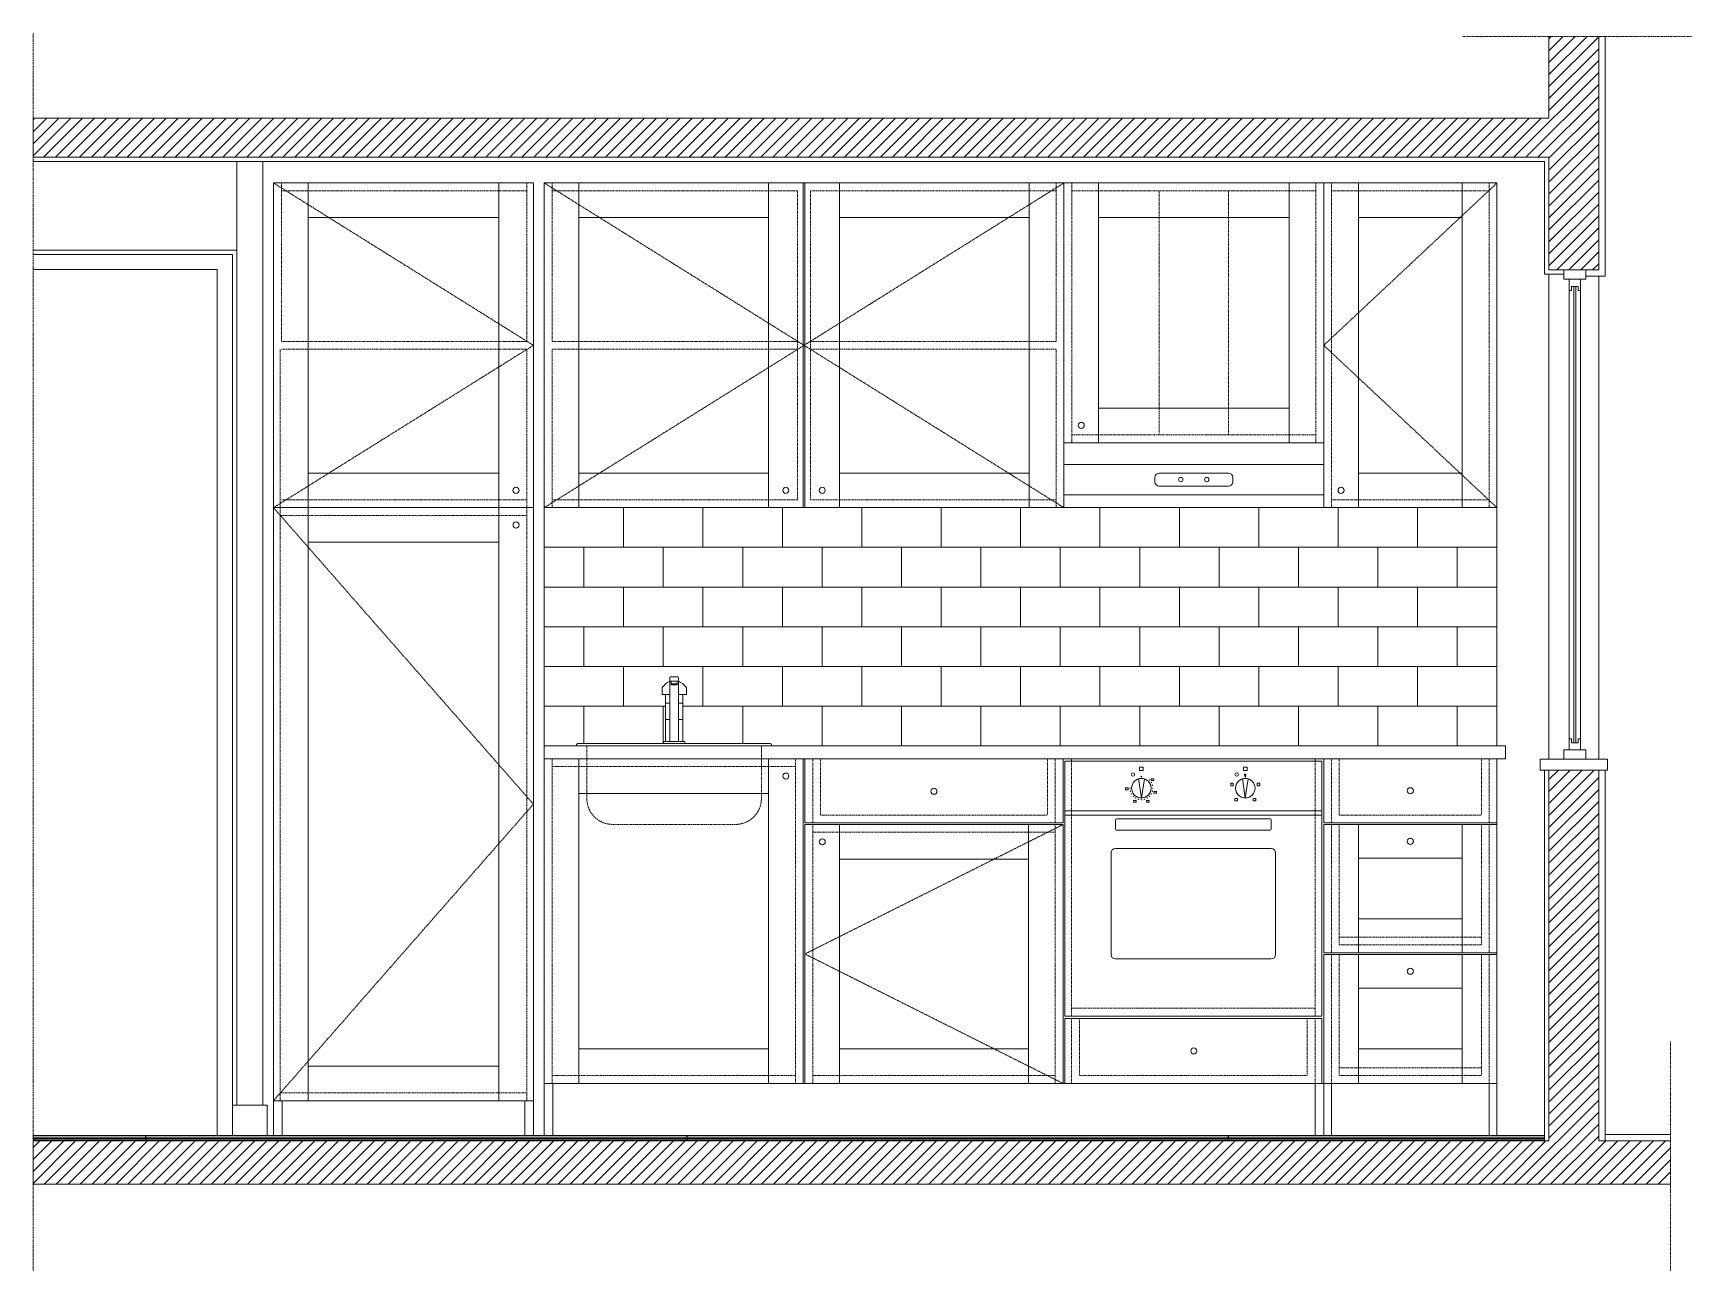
# Model space of a CAD drawing. Header units: centimetres. Extents: x -16179 to 12840, y -10704 to 3856.
# Drawn here: x -30 to 353, y -4556.5 to -4270.6 of the extents above; entities that cross this region are included whole.
import ezdxf

# ---------------------------------------------------------------- set-up
doc = ezdxf.new("R2010")
doc.units = ezdxf.units.CM
doc.header["$MEASUREMENT"] = 0
for name, pattern in [('Linee Nascoste', [0.0718, 0.05, -0.0218]), ('Punto e Tratto', [0.134056, 0.070556, -0.035278, 0, -0.028222]), ('Tratteggio', [0.032, 0.016, -0.016])]:
    doc.linetypes.add(name, pattern=pattern)
for name, color, linetype, lineweight in [('A-ELEV-MBE1_Num_Penna__14_Num_Penna__11_Num_Penna__9_Num_Penna__9_Num_Penna__9_Num_Penna__9_Num_Penna__9_Num_Penna__9_Num_Penna__10_Num_Penna__5', 5, 'Continuous', 18), ('A-ELEV-MBE1_Num_Penna__7_Num_Penna__7_Num_Penna__7_Num_Penna__7_Num_Penna__7_Num_Penna__7_Num_Penna__7_Num_Penna__7_Num_Penna__7_Num_Penna__2', 2, 'Continuous', 18), ('A-ELEV-MBE1_Num_Penna__7_Num_Penna__7_Num_Penna__7_Num_Penna__7_Num_Penna__7_Num_Penna__7_Num_Penna__7_Num_Penna__7_Num_Penna__7_Num_Penna__7_Num_Penna__255', 255, 'Continuous', 18), ('A-FURN_Num_Penna__8_Num_Penna__8_Num_Penna__8_Num_Penna__8_Num_Penna__8_Num_Penna__8_Num_Penna__8_Num_Penna__8_Num_Penna__8_Num_Penna__6', 6, 'Continuous', 18), ('A-FURN_Num_Penna__8_Num_Penna__8_Num_Penna__8_Num_Penna__8_Num_Penna__8_Num_Penna__8_Num_Penna__8_Num_Penna__8_Num_Penna__8_Num_Penna__8', 8, 'Continuous', 18), ('A-GLAZ-FULL_Num_Penna__4_Num_Penna__4_Num_Penna__4_Num_Penna__4_Num_Penna__4_Num_Penna__4_Num_Penna__4_Num_Penna__4_Num_Penna__4_Num_Penna__4', 4, 'Continuous', 18), ('A-SECT A-MCUT_Num_Penna__254', 254, 'Continuous', 18), ('A-SECT A-MCUT_Num_Penna__255', 255, 'Continuous', 18), ('A-SECT-PATT_Num_Penna__5_Num_Penna__5_Num_Penna__5', 5, 'Continuous', 18), ('A-SECT-PATT_Num_Penna__5_Num_Penna__5_Num_Penna__5_Num_Penna__5_Num_Penna__5_Num_Penna__5_Num_Penna__5_Num_Penna__5_Num_Penna__5_Num_Penna__5_Num_Penna__5_Num_Penna__5_Num_Penna__5_Num_Penna__5', 5, 'Continuous', 18), ('A-SECT-PATT_Num_Penna__6_Num_Penna__6_Num_Penna__254', 254, 'Continuous', 18), ('A-SECT-PATT_Num_Penna__6_Num_Penna__6_Num_Penna__5', 5, 'Continuous', 18), ('A-SECT-PATT_Num_Penna__6_Num_Penna__6_Num_Penna__6', 6, 'Continuous', 18), ('A-SECT-PATT_Num_Penna__6_Num_Penna__6_Num_Penna__6_Num_Penna__6_Num_Penna__6_Num_Penna__6_Num_Penna__3_Num_Penna__3_Num_Penna__3_Num_Penna__3_Num_Penna__3_Num_Penna__5', 5, 'Continuous', 18), ('A-SECT-PATT_Num_Penna__6_Num_Penna__6_Num_Penna__6_Num_Penna__6_Num_Penna__6_Num_Penna__6_Num_Penna__5_Num_Penna__5_Num_Penna__5_Num_Penna__5_Num_Penna__5_Num_Penna__5', 5, 'Continuous', 18), ('A-SECT-PATT_Num_Penna__6_Num_Penna__6_Num_Penna__6_Num_Penna__6_Num_Penna__6_Num_Penna__6_Num_Penna__6_Num_Penna__6_Num_Penna__5_Num_Penna__5_Num_Penna__5_Num_Penna__5_Num_Penna__5_Num_Penna__5', 5, 'Continuous', 18), ('A-SECT-PATT_Num_Penna__6_Num_Penna__6_Num_Penna__6_Num_Penna__6_Num_Penna__6_Num_Penna__6_Num_Penna__6_Num_Penna__6_Num_Penna__6_Num_Penna__5_Num_Penna__5_Num_Penna__5_Num_Penna__5_Num_Penna__5', 5, 'Continuous', 18), ('A-SECT-PATT_Num_Penna__6_Num_Penna__6_Num_Penna__6_Num_Penna__6_Num_Penna__6_Num_Penna__6_Num_Penna__6_Num_Penna__6_Num_Penna__6_Num_Penna__6_Num_Penna__6_Num_Penna__6', 6, 'Continuous', 18), ('A-SECT-PATT_Num_Penna__6_Num_Penna__6_Num_Penna__6_Num_Penna__6_Num_Penna__6_Num_Penna__6_Num_Penna__6_Num_Penna__6_Num_Penna__6_Num_Penna__6_Num_Penna__6_Num_Penna__6_Num_Penna__6_Num_Penna__254', 254, 'Continuous', 18), ('A-SECT-PATT_Num_Penna__6_Num_Penna__6_Num_Penna__6_Num_Penna__6_Num_Penna__6_Num_Penna__6_Num_Penna__6_Num_Penna__6_Num_Penna__6_Num_Penna__6_Num_Penna__6_Num_Penna__6_Num_Penna__6_Num_Penna__6', 6, 'Continuous', 18), ('AA - linee quote_Num_Penna__1_Num_Penna__255_Num_Penna__255_Num_Penna__255_Num_Penna__255_Num_Penna__255_Num_Penna__255_Num_Penna__255_Num_Penna__8_Num_Penna__8', 8, 'Continuous', 18), ('AA - montanti_Num_Penna__7_Num_Penna__7_Num_Penna__7_Num_Penna__7_Num_Penna__7_Num_Penna__7_Num_Penna__7_Num_Penna__7_Num_Penna__7_Num_Penna__7', 7, 'Continuous', 18), ('IKE120015-t1_Num_Penna__251_Num_Penna__251_Num_Penna__251_Num_Penna__251_Num_Penna__251_Num_Penna__251_Num_Penna__251_Num_Penna__251_Num_Penna__251_Num_Penna__251_Num_Penna__253', 253, 'Continuous', 18), ('IKE120015-t1_Num_Penna__251_Num_Penna__251_Num_Penna__251_Num_Penna__251_Num_Penna__251_Num_Penna__251_Num_Penna__251_Num_Penna__251_Num_Penna__251_Num_Penna__251_Num_Penna__254', 254, 'Continuous', 18), ('IKE120015-t1_Num_Penna__251_Num_Penna__251_Num_Penna__251_Num_Penna__251_Num_Penna__251_Num_Penna__251_Num_Penna__251_Num_Penna__251_Num_Penna__251_Num_Penna__251_Num_Penna__255', 255, 'Continuous', 18), ('IKE120015-t1_Num_Penna__251_Num_Penna__251_Num_Penna__251_Num_Penna__251_Num_Penna__251_Num_Penna__251_Num_Penna__251_Num_Penna__251_Num_Penna__251_Num_Penna__251_Num_Penna__3', 3, 'Continuous', 18), ('IKE120015-t1_Num_Penna__251_Num_Penna__251_Num_Penna__251_Num_Penna__251_Num_Penna__251_Num_Penna__251_Num_Penna__251_Num_Penna__251_Num_Penna__251_Num_Penna__251_Num_Penna__4', 4, 'Continuous', 18), ('IKE120015-t1_Num_Penna__251_Num_Penna__251_Num_Penna__251_Num_Penna__251_Num_Penna__251_Num_Penna__251_Num_Penna__251_Num_Penna__251_Num_Penna__251_Num_Penna__251_Num_Penna__5', 5, 'Continuous', 18), ('PDF _0_Num_Penna__5', 5, 'Continuous', 18), ('PDF _Geometria_Num_Penna__5', 5, 'Continuous', 18), ('PDF11_Text_Num_Penna__253', 253, 'Continuous', 18), ('PDF11_Text_Num_Penna__5', 5, 'Continuous', 18), ('PDF16_Geometry_Num_Penna__5_Num_Penna__5_Num_Penna__5_Num_Penna__5_Num_Penna__5_Num_Penna__5_Num_Penna__5_Num_Penna__3_Num_Penna__3_Num_Penna__3_Num_Penna__3_Num_Penna__3_Num_Penna__3_Num_Penna__5', 5, 'Continuous', 18), ('PDF16_Geometry_Num_Penna__6_Num_Penna__6_Num_Penna__6_Num_Penna__6_Num_Penna__6_Num_Penna__6_Num_Penna__6_Num_Penna__6_Num_Penna__6_Num_Penna__6_Num_Penna__6_Num_Penna__6_Num_Penna__6_Num_Penna__254', 254, 'Continuous', 18), ('PDF16_Geometry_Num_Penna__6_Num_Penna__6_Num_Penna__6_Num_Penna__6_Num_Penna__6_Num_Penna__6_Num_Penna__6_Num_Penna__6_Num_Penna__6_Num_Penna__6_Num_Penna__6_Num_Penna__6_Num_Penna__6_Num_Penna__6', 6, 'Continuous', 18)]:
    doc.layers.add(name, color=color, linetype=linetype, lineweight=lineweight)
pattern_1 = [(45, (-2286.6072, -5832.2877), (-1.3801623, 1.3801623), [])]

msp = doc.modelspace()

# ---------------------------------------------------------------- hatches: boundary and pattern name
at = {"layer": 'A-ELEV-MBE1_Num_Penna__7_Num_Penna__7_Num_Penna__7_Num_Penna__7_Num_Penna__7_Num_Penna__7_Num_Penna__7_Num_Penna__7_Num_Penna__7_Num_Penna__2', "linetype": 'Continuous', "lineweight": 18}
h = msp.add_hatch(dxfattribs=at)
h.set_pattern_fill('ANSI31', color=2, scale=100, style=0, pattern_type=2)
h.set_pattern_definition(pattern_1)
h.paths.add_polyline_path([(-30, -4290.23), (-30, -4299.23), (320, -4299.23), (320, -4325.23), (331.5, -4325.23), (331.5, -4299.23), (331.5, -4290.23), (331.5, -4271.29), (320, -4271.29), (320, -4290.23)])
h = msp.add_hatch(dxfattribs=at)
h.set_pattern_fill('ANSI31', color=2, scale=100, style=0, pattern_type=2)
h.set_pattern_definition(pattern_1)
h.paths.add_polyline_path([(320, -4526.47), (-30, -4526.47), (-30, -4536.47), (331.5, -4536.47), (348.11, -4536.47), (348.11, -4526.47), (331.5, -4526.47), (331.5, -4440.8), (320, -4440.8)])

# ---------------------------------------------------------------- linework, layer by layer
at = {"layer": 'A-ELEV-MBE1_Num_Penna__14_Num_Penna__11_Num_Penna__9_Num_Penna__9_Num_Penna__9_Num_Penna__9_Num_Penna__9_Num_Penna__9_Num_Penna__10_Num_Penna__5', "color": 5, "linetype": 'Continuous', "lineweight": 18}
for p, q in [((17, -4300.23), (17, -4518.17)), ((23, -4300.23), (23, -4518.17)), ((16, -4518.17), (16, -4525.17)), ((24, -4525.17), (24, -4518.17)), ((-4.03, -4526.47), (-4.03, -4525.17)), ((-4, -4526.47), (-4, -4525.17)), ((-3.98, -4526.47), (-3.98, -4525.17)), ((120.97, -4526.47), (120.97, -4525.17)), ((121, -4526.47), (121, -4525.17)), ((121.02, -4526.47), (121.02, -4525.17)), ((245.97, -4526.47), (245.97, -4525.17)), ((246, -4526.47), (246, -4525.17)), ((246.02, -4526.47), (246.02, -4525.17))]:
    msp.add_line(p, q, dxfattribs=at)
at = {"layer": 'A-ELEV-MBE1_Num_Penna__14_Num_Penna__11_Num_Penna__9_Num_Penna__9_Num_Penna__9_Num_Penna__9_Num_Penna__9_Num_Penna__9_Num_Penna__10_Num_Penna__5', "color": 5, "linetype": 'Continuous', "lineweight": 18, "flags": 128}
for points in [[(16, -4518.17), (24, -4518.17)], [(-30, -4525.17), (319, -4525.17)], [(-30, -4525.57), (319, -4525.57)], [(-30, -4525.87), (319, -4525.87)], [(-30, -4526.17), (319, -4526.17)]]:
    msp.add_lwpolyline(points, dxfattribs=at)
at = {"layer": 'A-ELEV-MBE1_Num_Penna__7_Num_Penna__7_Num_Penna__7_Num_Penna__7_Num_Penna__7_Num_Penna__7_Num_Penna__7_Num_Penna__7_Num_Penna__7_Num_Penna__7_Num_Penna__255', "color": 255, "linetype": 'Continuous', "lineweight": 18}
msp.add_line((-30, -4536.47), (-30, -4525.17), dxfattribs=at)
at = {"layer": 'A-ELEV-MBE1_Num_Penna__7_Num_Penna__7_Num_Penna__7_Num_Penna__7_Num_Penna__7_Num_Penna__7_Num_Penna__7_Num_Penna__7_Num_Penna__7_Num_Penna__7_Num_Penna__255', "color": 255, "linetype": 'Continuous', "lineweight": 18, "flags": 128}
for points in [[(320, -4299.23), (-30, -4299.23), (-30, -4290.23), (320, -4290.23)], [(348.11, -4536.47), (318.01, -4536.47), (-30, -4536.47), (-30, -4526.47), (320, -4526.47)], [(318.01, -4536.47), (-30, -4536.47)], [(316.5, -4536.47), (29.5, -4536.47)]]:
    msp.add_lwpolyline(points, dxfattribs=at)
at = {"layer": 'A-FURN_Num_Penna__8_Num_Penna__8_Num_Penna__8_Num_Penna__8_Num_Penna__8_Num_Penna__8_Num_Penna__8_Num_Penna__8_Num_Penna__8_Num_Penna__6', "color": 6, "linetype": 'Continuous', "lineweight": 18}
for p, q in [((333, -4326.73), (333, -4271.29)), ((-30, -4300.23), (318, -4300.23)), ((318, -4300.23), (319, -4300.23)), ((319, -4326.23), (319, -4300.23)), ((333, -4300.23), (333, -4300.23)), ((25.5, -4305.17), (25.5, -4525.17)), ((85.5, -4305.17), (25.5, -4305.17)), ((33.5, -4305.17), (33.5, -4517.17)), ((77.5, -4305.17), (77.5, -4380.17)), ((85.5, -4305.17), (85.5, -4525.17)), ((33.5, -4313.17), (77.5, -4313.17)), ((323.45, -4326.23), (319, -4326.23)), ((328.54, -4326.73), (333, -4326.73)), ((325.75, -4434.47), (325.75, -4329.07)), ((326.25, -4434.47), (326.25, -4329.07)), ((33.5, -4372.17), (77.5, -4372.17)), ((85.5, -4380.17), (25.5, -4380.17)), ((77.5, -4380.17), (77.5, -4517.17)), ((33.5, -4388.17), (77.5, -4388.17)), ((319, -4526.17), (319, -4440.8)), ((333.01, -4526.47), (333.01, -4440.8)), ((77.5, -4509.17), (33.5, -4509.17)), ((85.5, -4517.17), (25.5, -4517.17))]:
    msp.add_line(p, q, dxfattribs=at)
at = {"layer": 'A-FURN_Num_Penna__8_Num_Penna__8_Num_Penna__8_Num_Penna__8_Num_Penna__8_Num_Penna__8_Num_Penna__8_Num_Penna__8_Num_Penna__8_Num_Penna__8', "color": 8, "linetype": 'Continuous', "lineweight": 18}
msp.add_line((320, -4438.3), (320, -4326.23), dxfattribs=at)
at = {"layer": 'A-GLAZ-FULL_Num_Penna__4_Num_Penna__4_Num_Penna__4_Num_Penna__4_Num_Penna__4_Num_Penna__4_Num_Penna__4_Num_Penna__4_Num_Penna__4_Num_Penna__4', "color": 4, "linetype": 'Continuous', "lineweight": 18}
for p, q in [((17, -4320.67), (-30, -4320.67)), ((-30, -4321.67), (16, -4321.67)), ((16, -4321.67), (16, -4525.17)), ((-30, -4325.17), (12.5, -4325.17)), ((12.5, -4325.17), (12.5, -4525.17)), ((324.68, -4433.54), (324.68, -4330.02)), ((327.31, -4330), (327.31, -4433.54))]:
    msp.add_line(p, q, dxfattribs=at)
at = {"layer": 'A-SECT A-MCUT_Num_Penna__254', "color": 254, "linetype": 'Continuous', "lineweight": 18}
msp.add_line((333.01, -4524.97), (348.11, -4524.97), dxfattribs=at)
at = {"layer": 'A-SECT A-MCUT_Num_Penna__255', "color": 255, "linetype": 'Continuous', "lineweight": 18}
msp.add_line((331.5, -4526.47), (348.11, -4526.47), dxfattribs=at)
at = {"layer": 'A-SECT-PATT_Num_Penna__5_Num_Penna__5_Num_Penna__5', "color": 5, "linetype": 'Continuous', "lineweight": 18}
for p, q in [((148.2, -4513.17), (147.8, -4513.17)), ((208.19, -4513.17), (207.79, -4513.17))]:
    msp.add_line(p, q, dxfattribs=at)
at = {"layer": 'A-SECT-PATT_Num_Penna__5_Num_Penna__5_Num_Penna__5_Num_Penna__5_Num_Penna__5_Num_Penna__5_Num_Penna__5_Num_Penna__5_Num_Penna__5_Num_Penna__5_Num_Penna__5_Num_Penna__5_Num_Penna__5_Num_Penna__5', "color": 5, "linetype": 'Continuous', "lineweight": 18}
for centre in [(81.49, -4376.17), (143.79, -4376.17), (152.19, -4376.17)]:
    msp.add_circle(centre, 0.7, dxfattribs=at)
at = {"layer": 'A-SECT-PATT_Num_Penna__6_Num_Penna__6_Num_Penna__254', "color": 254, "linetype": 'Tratteggio', "lineweight": 18}
for p, q in [((83.99, -4381.97), (27, -4381.97)), ((89.8, -4438.17), (89.8, -4513.17)), ((146, -4438.17), (146, -4513.17)), ((150, -4438.17), (150, -4452.97)), ((151.8, -4438.17), (151.8, -4451.17)), ((204.2, -4438.17), (204.2, -4451.17)), ((206, -4438.17), (206, -4452.97)), ((209.79, -4438.17), (209.79, -4497.62)), ((266, -4438.17), (266, -4497.62)), ((269.8, -4438.17), (269.8, -4452.97)), ((271.6, -4438.17), (271.6, -4451.17)), ((304.4, -4438.17), (304.4, -4451.17)), ((306.2, -4438.17), (306.2, -4452.97)), ((146, -4439.97), (89.8, -4439.97)), ((150, -4453.37), (150, -4513.17)), ((206, -4453.37), (206, -4513.17)), ((269.8, -4453.37), (269.8, -4482.97)), ((271.6, -4453.37), (271.6, -4481.17)), ((304.4, -4453.37), (304.4, -4481.17)), ((306.2, -4453.37), (306.2, -4482.97)), ((269.8, -4483.37), (269.8, -4513.17)), ((271.6, -4483.57), (271.6, -4511.37)), ((304.4, -4483.57), (304.4, -4511.37)), ((306.2, -4483.37), (306.2, -4513.17)), ((209.79, -4498.17), (209.79, -4513.17)), ((211.59, -4498.17), (211.59, -4511.37)), ((264.2, -4498.17), (264.2, -4511.37)), ((266, -4498.17), (266, -4513.17)), ((146, -4511.37), (89.8, -4511.37)), ((83.99, -4515.37), (27, -4515.37))]:
    msp.add_line(p, q, dxfattribs=at)
at = {"layer": 'A-SECT-PATT_Num_Penna__6_Num_Penna__6_Num_Penna__5', "color": 5, "linetype": 'Continuous', "lineweight": 18}
for p, q in [((225.89, -4447.22), (225.21, -4442.82)), ((225.89, -4447.22), (226.58, -4442.82)), ((249.89, -4447.22), (249.21, -4442.82)), ((249.89, -4447.22), (250.58, -4442.82))]:
    msp.add_line(p, q, dxfattribs=at)
for centre in [(81.5, -4384.17), (143.8, -4442.17), (178, -4445.67), (152.2, -4457.37), (238, -4505.67)]:
    msp.add_circle(centre, 0.7, dxfattribs=at)
at = {"layer": 'A-SECT-PATT_Num_Penna__6_Num_Penna__6_Num_Penna__6', "color": 6, "linetype": 'Continuous', "lineweight": 18}
for p, q in [((268, -4435.17), (88, -4435.17)), ((88, -4435.17), (88, -4513.17)), ((268, -4438.17), (88, -4438.17)), ((96, -4438.17), (96, -4513.17)), ((139.8, -4438.17), (139.8, -4513.17)), ((147.8, -4438.17), (147.8, -4513.17)), ((148.2, -4438.17), (148.2, -4452.97)), ((207.8, -4438.17), (207.8, -4452.97)), ((139.8, -4446.17), (96, -4446.17)), ((207.8, -4452.97), (148.2, -4452.97)), ((207.8, -4453.37), (148.2, -4453.37)), ((148.2, -4453.37), (148.2, -4513.17)), ((156.2, -4453.37), (156.2, -4513.17)), ((199.8, -4453.37), (199.8, -4513.17)), ((207.8, -4453.37), (207.8, -4513.17)), ((199.8, -4461.37), (156.2, -4461.37)), ((267.6, -4498.17), (208.19, -4498.17)), ((208.19, -4498.17), (208.19, -4513.17)), ((267.6, -4498.17), (267.6, -4513.17)), ((139.8, -4505.17), (96, -4505.17)), ((199.8, -4505.17), (156.2, -4505.17)), ((88, -4513.17), (88, -4525.17)), ((147.8, -4513.17), (88, -4513.17)), ((90, -4513.17), (90, -4525.17)), ((207.8, -4513.17), (148.2, -4513.17)), ((268, -4513.17), (208.19, -4513.17)), ((266, -4513.17), (266, -4525.17)), ((27.5, -4517.17), (27.5, -4525.17)), ((83.5, -4517.17), (83.5, -4525.17)), ((268, -4525.17), (88, -4525.17))]:
    msp.add_line(p, q, dxfattribs=at)
at = {"layer": 'A-SECT-PATT_Num_Penna__6_Num_Penna__6_Num_Penna__6_Num_Penna__6_Num_Penna__6_Num_Penna__6_Num_Penna__3_Num_Penna__3_Num_Penna__3_Num_Penna__3_Num_Penna__3_Num_Penna__5', "color": 5, "linetype": 'Continuous', "lineweight": 18}
for p, q in [((308, -4452.97), (308, -4453.37)), ((308, -4482.97), (308, -4483.37))]:
    msp.add_line(p, q, dxfattribs=at)
at = {"layer": 'A-SECT-PATT_Num_Penna__6_Num_Penna__6_Num_Penna__6_Num_Penna__6_Num_Penna__6_Num_Penna__6_Num_Penna__5_Num_Penna__5_Num_Penna__5_Num_Penna__5_Num_Penna__5_Num_Penna__5', "color": 5, "linetype": 'Continuous', "lineweight": 18}
for centre in [(288, -4445.57), (288, -4457.27), (288, -4487.27)]:
    msp.add_circle(centre, 0.7, dxfattribs=at)
at = {"layer": 'A-SECT-PATT_Num_Penna__6_Num_Penna__6_Num_Penna__6_Num_Penna__6_Num_Penna__6_Num_Penna__6_Num_Penna__6_Num_Penna__6_Num_Penna__5_Num_Penna__5_Num_Penna__5_Num_Penna__5_Num_Penna__5_Num_Penna__5', "color": 5, "linetype": 'Continuous', "lineweight": 18}
msp.add_circle((212, -4361.17), 0.7, dxfattribs=at)
at = {"layer": 'A-SECT-PATT_Num_Penna__6_Num_Penna__6_Num_Penna__6_Num_Penna__6_Num_Penna__6_Num_Penna__6_Num_Penna__6_Num_Penna__6_Num_Penna__6_Num_Penna__5_Num_Penna__5_Num_Penna__5_Num_Penna__5_Num_Penna__5', "color": 5, "linetype": 'Continuous', "lineweight": 18}
msp.add_circle((272, -4376.17), 0.7, dxfattribs=at)
at = {"layer": 'A-SECT-PATT_Num_Penna__6_Num_Penna__6_Num_Penna__6_Num_Penna__6_Num_Penna__6_Num_Penna__6_Num_Penna__6_Num_Penna__6_Num_Penna__6_Num_Penna__6_Num_Penna__6_Num_Penna__6', "color": 6, "linetype": 'Continuous', "lineweight": 18}
for p, q in [((268, -4435.17), (310, -4435.17)), ((310, -4435.17), (310, -4438.17)), ((268, -4438.17), (268, -4452.97)), ((310, -4438.17), (268, -4438.17)), ((308, -4438.17), (308, -4452.97)), ((308, -4452.97), (268, -4452.97)), ((308, -4453.37), (268, -4453.37)), ((268, -4453.37), (268, -4482.97)), ((276, -4453.37), (276, -4482.97)), ((300, -4453.37), (300, -4482.97)), ((308, -4453.37), (308, -4482.97)), ((300, -4461.17), (276, -4461.17)), ((300, -4475.17), (276, -4475.17)), ((268, -4482.97), (308, -4482.97)), ((268, -4483.37), (308, -4483.37)), ((268, -4483.37), (268, -4525.17)), ((276, -4483.37), (276, -4513.17)), ((300, -4483.37), (300, -4513.17)), ((308, -4483.37), (308, -4525.17)), ((300, -4491.17), (276, -4491.17)), ((300, -4505.17), (276, -4505.17)), ((308, -4513.17), (268, -4513.17)), ((269.8, -4513.17), (269.8, -4525.17)), ((306.2, -4513.17), (306.2, -4525.17)), ((308, -4525.17), (268, -4525.17))]:
    msp.add_line(p, q, dxfattribs=at)
at = {"layer": 'A-SECT-PATT_Num_Penna__6_Num_Penna__6_Num_Penna__6_Num_Penna__6_Num_Penna__6_Num_Penna__6_Num_Penna__6_Num_Penna__6_Num_Penna__6_Num_Penna__6_Num_Penna__6_Num_Penna__6_Num_Penna__6_Num_Penna__254', "color": 254, "linetype": 'Tratteggio', "lineweight": 18}
for p, q in [((209.8, -4305.17), (209.8, -4365.17)), ((209.8, -4306.97), (266.2, -4306.97)), ((266.2, -4305.17), (266.2, -4365.17)), ((269.8, -4305.17), (269.8, -4380.17)), ((269.8, -4306.97), (306.2, -4306.97)), ((306.2, -4305.17), (306.2, -4380.17))]:
    msp.add_line(p, q, dxfattribs=at)
at = {"layer": 'A-SECT-PATT_Num_Penna__6_Num_Penna__6_Num_Penna__6_Num_Penna__6_Num_Penna__6_Num_Penna__6_Num_Penna__6_Num_Penna__6_Num_Penna__6_Num_Penna__6_Num_Penna__6_Num_Penna__6_Num_Penna__6_Num_Penna__6', "color": 6, "linetype": 'Continuous', "lineweight": 18}
for p, q in [((96, -4305.17), (96, -4380.17)), ((139.8, -4305.17), (139.8, -4380.17)), ((147.8, -4305.17), (147.8, -4380.17)), ((148.19, -4305.17), (148.19, -4380.17)), ((156.2, -4305.17), (156.2, -4380.17)), ((200, -4305.17), (200, -4380.17)), ((208, -4305.17), (268, -4305.17)), ((216, -4305.17), (216, -4365.17)), ((260, -4305.17), (260, -4365.17)), ((268, -4305.17), (308, -4305.17)), ((268, -4305.17), (268, -4380.17)), ((276, -4305.17), (276, -4380.17)), ((300, -4305.17), (300, -4380.17)), ((308, -4305.17), (308, -4380.17)), ((96, -4313.17), (139.8, -4313.17)), ((156.2, -4313.17), (200, -4313.17)), ((216, -4313.17), (260, -4313.17)), ((276, -4313.17), (300, -4313.17)), ((216, -4357.17), (260, -4357.17)), ((208, -4365.17), (268, -4365.17)), ((96, -4372.17), (139.8, -4372.17)), ((156.2, -4372.17), (200, -4372.17)), ((276, -4372.17), (300, -4372.17)), ((268, -4380.17), (308, -4380.17))]:
    msp.add_line(p, q, dxfattribs=at)
at = {"layer": 'AA - linee quote_Num_Penna__1_Num_Penna__255_Num_Penna__255_Num_Penna__255_Num_Penna__255_Num_Penna__255_Num_Penna__255_Num_Penna__255_Num_Penna__8_Num_Penna__8', "color": 8, "linetype": 'Continuous', "lineweight": 18}
for p, q in [((318, -4440.8), (318, -4438.3)), ((318, -4438.3), (333.5, -4438.3)), ((333.5, -4440.8), (333.5, -4438.3)), ((333.5, -4440.8), (318, -4440.8))]:
    msp.add_line(p, q, dxfattribs=at)
at = {"layer": 'AA - montanti_Num_Penna__7_Num_Penna__7_Num_Penna__7_Num_Penna__7_Num_Penna__7_Num_Penna__7_Num_Penna__7_Num_Penna__7_Num_Penna__7_Num_Penna__7', "color": 7, "linetype": 'Continuous', "lineweight": 18, "flags": 128}
for points in [[(328.54, -4325.23), (323.45, -4325.23), (323.45, -4327.4), (328.54, -4327.4)], [(323.45, -4438.3), (328.54, -4438.3), (328.54, -4436.13), (323.45, -4436.13)]]:
    msp.add_lwpolyline(points, close=True, dxfattribs=at)
for points in [[(324.68, -4327.4), (324.68, -4330), (325.25, -4330), (325.25, -4329.07), (325.75, -4329.07), (326.25, -4329.07), (326.75, -4329.07), (326.75, -4330)], [(327.31, -4327.4), (327.31, -4330), (326.75, -4330)], [(324.68, -4436.13), (324.68, -4433.54), (325.25, -4433.54)], [(327.31, -4436.13), (327.31, -4433.54), (326.75, -4433.54), (326.75, -4434.47), (326.25, -4434.47), (325.75, -4434.47), (325.25, -4434.47), (325.25, -4433.54)]]:
    msp.add_lwpolyline(points, dxfattribs=at)
at = {"layer": 'IKE120015-t1_Num_Penna__251_Num_Penna__251_Num_Penna__251_Num_Penna__251_Num_Penna__251_Num_Penna__251_Num_Penna__251_Num_Penna__251_Num_Penna__251_Num_Penna__251_Num_Penna__253', "color": 253, "linetype": 'Continuous', "lineweight": 18}
msp.add_line((331.5, -4326.73), (331.5, -4438.3), dxfattribs=at)
at = {"layer": 'IKE120015-t1_Num_Penna__251_Num_Penna__251_Num_Penna__251_Num_Penna__251_Num_Penna__251_Num_Penna__251_Num_Penna__251_Num_Penna__251_Num_Penna__251_Num_Penna__251_Num_Penna__254', "color": 254, "linetype": 'Linee Nascoste', "lineweight": 18}
for p, q in [((85.5, -4342.67), (25.5, -4305.17)), ((208, -4380.17), (88, -4305.17)), ((88, -4380.17), (208, -4305.17)), ((268, -4342.67), (308, -4305.17)), ((25.5, -4380.17), (85.5, -4342.67)), ((268, -4342.67), (308, -4380.17)), ((85.5, -4448.67), (25.5, -4380.17)), ((85.5, -4448.67), (25.5, -4517.17)), ((148.2, -4483.27), (207.8, -4453.37)), ((148.2, -4483.27), (207.79, -4513.17))]:
    msp.add_line(p, q, dxfattribs=at)
at = {"layer": 'IKE120015-t1_Num_Penna__251_Num_Penna__251_Num_Penna__251_Num_Penna__251_Num_Penna__251_Num_Penna__251_Num_Penna__251_Num_Penna__251_Num_Penna__251_Num_Penna__251_Num_Penna__254', "color": 254, "linetype": 'Tratteggio', "lineweight": 18}
for p, q in [((83.99, -4305.17), (83.99, -4341.77)), ((146.49, -4306.97), (146.49, -4378.37)), ((149.49, -4306.97), (149.49, -4378.37)), ((230, -4306.97), (230, -4363.37)), ((245.99, -4306.97), (246, -4363.37)), ((27.3, -4341.77), (83.99, -4341.77)), ((89.8, -4341.77), (146.49, -4341.77)), ((149.49, -4341.77), (206.19, -4341.77)), ((27, -4343.57), (27, -4380.17)), ((27.3, -4343.57), (83.99, -4343.57)), ((83.99, -4343.57), (83.99, -4380.17)), ((89.8, -4343.57), (146.49, -4343.57)), ((149.49, -4343.57), (206.19, -4343.57)), ((27, -4380.17), (27, -4517.17)), ((83.99, -4380.17), (83.99, -4517.17))]:
    msp.add_line(p, q, dxfattribs=at)
at = {"layer": 'IKE120015-t1_Num_Penna__251_Num_Penna__251_Num_Penna__251_Num_Penna__251_Num_Penna__251_Num_Penna__251_Num_Penna__251_Num_Penna__251_Num_Penna__251_Num_Penna__251_Num_Penna__255', "color": 255, "linetype": 'Continuous', "lineweight": 18}
for p, q in [((320, -4271.29), (320, -4290.23)), ((331.5, -4290.23), (331.5, -4271.29)), ((331.5, -4290.23), (331.5, -4325.23)), ((320, -4299.23), (320, -4325.23)), ((320, -4325.23), (331.5, -4325.23)), ((320, -4440.8), (320, -4526.47)), ((331.5, -4440.8), (331.5, -4526.47))]:
    msp.add_line(p, q, dxfattribs=at)
at = {"layer": 'IKE120015-t1_Num_Penna__251_Num_Penna__251_Num_Penna__251_Num_Penna__251_Num_Penna__251_Num_Penna__251_Num_Penna__251_Num_Penna__251_Num_Penna__251_Num_Penna__251_Num_Penna__3', "color": 3, "linetype": 'Linee Nascoste', "lineweight": 18}
msp.add_line((325.56, -4438.3), (331.5, -4438.3), dxfattribs=at)
at = {"layer": 'IKE120015-t1_Num_Penna__251_Num_Penna__251_Num_Penna__251_Num_Penna__251_Num_Penna__251_Num_Penna__251_Num_Penna__251_Num_Penna__251_Num_Penna__251_Num_Penna__251_Num_Penna__4', "color": 4, "linetype": 'Punto e Tratto', "lineweight": 18}
for p, q in [((-30, -4270.56), (-30, -4556.44)), ((353, -4271.29), (300, -4271.29)), ((348.11, -4556.47), (348.11, -4503.46))]:
    msp.add_line(p, q, dxfattribs=at)
at = {"layer": 'IKE120015-t1_Num_Penna__251_Num_Penna__251_Num_Penna__251_Num_Penna__251_Num_Penna__251_Num_Penna__251_Num_Penna__251_Num_Penna__251_Num_Penna__251_Num_Penna__251_Num_Penna__5', "color": 5, "linetype": 'Continuous', "lineweight": 18}
for p, q in [((208, -4370.17), (268, -4370.17)), ((229, -4374.17), (229, -4373.17)), ((230, -4372.17), (246, -4372.17)), ((247, -4373.17), (247, -4374.17)), ((208, -4377.17), (268, -4377.17)), ((246, -4375.17), (230, -4375.17)), ((208, -4380.17), (268, -4380.17))]:
    msp.add_line(p, q, dxfattribs=at)
for centre in [(235, -4373.67), (241, -4373.67)]:
    msp.add_circle(centre, 0.5, dxfattribs=at)
for centre, start, end in [((230, -4373.17), 90, 180), ((246, -4373.17), 0, 90), ((230, -4374.17), 180, 270), ((246, -4374.17), 270, 0)]:
    msp.add_arc(centre, 1, start, end, dxfattribs=at)
at = {"layer": 'PDF _0_Num_Penna__5', "color": 5, "linetype": 'Tratteggio', "lineweight": 18, "flags": 128}
msp.add_lwpolyline([(97.84, -4435.17), (97.84, -4447.39, 0.414213), (103.79, -4453.34), (132.2, -4453.34, 0.414214), (138.15, -4447.39), (138.15, -4435.17)], format="xyb", dxfattribs=at)
at = {"layer": 'PDF _Geometria_Num_Penna__5', "color": 5, "linetype": 'Continuous', "lineweight": 18, "flags": 128}
msp.add_lwpolyline([(117.13, -4419.24), (118.86, -4419.23, -0.256336), (118.99, -4419.48), (118.99, -4419.58), (118.99, -4434.17), (117, -4434.17), (117, -4419.58), (117, -4419.48, -0.253165)], format="xyb", close=True, dxfattribs=at)
for points in [[(118.99, -4423.31), (120.82, -4423.31), (120.82, -4421.71, 0.09339), (118.99, -4420.23), (117, -4420.23, 0.085626), (115.2, -4421.72), (115.2, -4423.31), (117, -4423.31)], [(118.69, -4420.23), (118.69, -4420.93, -0.414865), (118.5, -4421.13), (117.49, -4421.13, -0.414865), (117.29, -4420.93), (117.29, -4420.23)]]:
    msp.add_lwpolyline(points, format="xyb", dxfattribs=at)
for points in [[(115.51, -4434.17), (115.98, -4434.17), (115.98, -4423.31)], [(117.29, -4420.86), (118.69, -4420.86)], [(120.04, -4423.31), (120.04, -4434.17)], [(115.98, -4425.3), (117, -4425.3)], [(118.99, -4425.3), (120.04, -4425.3)], [(115.98, -4429.09), (117, -4429.09)], [(118.99, -4429.09), (120.04, -4429.09)], [(115.51, -4434.67), (115.51, -4434.17), (120.48, -4434.17), (120.48, -4434.67)], [(120.48, -4434.17), (120.01, -4434.17)]]:
    msp.add_lwpolyline(points, dxfattribs=at)
at = {"layer": 'PDF11_Text_Num_Penna__253', "color": 253, "linetype": 'Continuous', "lineweight": 18}
for p, q in [((88, -4435.17), (88, -4380.17)), ((106.33, -4389.33), (106.33, -4380.17)), ((124.66, -4389.33), (124.66, -4380.17)), ((143, -4389.33), (143, -4380.17)), ((161.33, -4389.33), (161.33, -4380.17)), ((179.66, -4389.33), (179.66, -4380.17)), ((198, -4389.33), (198, -4380.17)), ((216.33, -4389.33), (216.33, -4380.17)), ((234.66, -4389.33), (234.66, -4380.17)), ((253, -4389.33), (253, -4380.17)), ((271.33, -4389.33), (271.33, -4380.17)), ((289.66, -4389.33), (289.66, -4380.17)), ((308, -4435.17), (308, -4380.17)), ((308, -4389.33), (88, -4389.33)), ((97.16, -4398.5), (97.16, -4389.33)), ((115.5, -4398.5), (115.5, -4389.33)), ((133.83, -4398.5), (133.83, -4389.33)), ((152.16, -4398.5), (152.16, -4389.33)), ((170.5, -4398.5), (170.5, -4389.33)), ((188.83, -4398.5), (188.83, -4389.33)), ((207.16, -4398.5), (207.16, -4389.33)), ((225.5, -4398.5), (225.5, -4389.33)), ((243.83, -4398.5), (243.83, -4389.33)), ((262.16, -4398.5), (262.16, -4389.33)), ((280.5, -4398.5), (280.5, -4389.33)), ((298.83, -4398.5), (298.83, -4389.33)), ((308, -4398.5), (88, -4398.5)), ((106.33, -4407.67), (106.33, -4398.5)), ((124.66, -4407.67), (124.66, -4398.5)), ((143, -4407.67), (143, -4398.5)), ((161.33, -4407.67), (161.33, -4398.5)), ((179.66, -4407.67), (179.66, -4398.5)), ((198, -4407.67), (198, -4398.5)), ((216.33, -4407.67), (216.33, -4398.5)), ((234.66, -4407.67), (234.66, -4398.5)), ((253, -4407.67), (253, -4398.5)), ((271.33, -4407.67), (271.33, -4398.5)), ((289.66, -4407.67), (289.66, -4398.5)), ((308, -4407.67), (88, -4407.67)), ((97.16, -4416.83), (97.16, -4407.67)), ((115.5, -4416.83), (115.5, -4407.67)), ((133.83, -4416.83), (133.83, -4407.67)), ((152.16, -4416.83), (152.16, -4407.67)), ((170.5, -4416.83), (170.5, -4407.67)), ((188.83, -4416.83), (188.83, -4407.67)), ((207.16, -4416.83), (207.16, -4407.67)), ((225.5, -4416.83), (225.5, -4407.67)), ((243.83, -4416.83), (243.83, -4407.67)), ((262.16, -4416.83), (262.16, -4407.67)), ((280.5, -4416.83), (280.5, -4407.67)), ((298.83, -4416.83), (298.83, -4407.67)), ((308, -4416.83), (88, -4416.83)), ((106.33, -4426), (106.33, -4416.83)), ((124.66, -4426), (124.66, -4416.83)), ((143, -4426), (143, -4416.83)), ((161.33, -4426), (161.33, -4416.83)), ((179.66, -4426), (179.66, -4416.83)), ((198, -4426), (198, -4416.83)), ((216.33, -4426), (216.33, -4416.83)), ((234.66, -4426), (234.66, -4416.83)), ((253, -4426), (253, -4416.83)), ((271.33, -4426), (271.33, -4416.83)), ((289.66, -4426), (289.66, -4416.83)), ((115.98, -4426), (88, -4426)), ((97.16, -4434.67), (97.16, -4426)), ((115.5, -4434.67), (115.5, -4426)), ((308, -4426), (120.04, -4426)), ((133.83, -4434.67), (133.83, -4426)), ((152.16, -4435.17), (152.16, -4426)), ((170.5, -4435.17), (170.5, -4426)), ((188.83, -4435.17), (188.83, -4426)), ((207.16, -4435.17), (207.16, -4426)), ((225.5, -4435.17), (225.5, -4426)), ((243.83, -4435.17), (243.83, -4426)), ((262.16, -4435.17), (262.16, -4426)), ((280.5, -4435.17), (280.5, -4426)), ((298.83, -4435.17), (298.83, -4426))]:
    msp.add_line(p, q, dxfattribs=at)
at = {"layer": 'PDF11_Text_Num_Penna__5', "color": 5, "linetype": 'Continuous', "lineweight": 18}
for p, q in [((95.49, -4434.97), (95.49, -4435.17)), ((140.19, -4434.67), (95.79, -4434.67)), ((140.49, -4435.17), (140.49, -4434.97)), ((208.19, -4438.72), (267.59, -4438.72)), ((208.19, -4438.72), (208.19, -4497.62)), ((267.59, -4438.72), (267.59, -4497.62)), ((225.49, -4440.12), (225.49, -4440.92)), ((225.49, -4440.12), (226.29, -4440.12)), ((225.49, -4440.92), (226.29, -4440.92)), ((226.29, -4440.12), (226.29, -4440.92)), ((228.15, -4442.79), (228.75, -4442.79)), ((228.15, -4443.19), (228.15, -4442.79)), ((228.75, -4442.79), (228.75, -4443.19)), ((249.49, -4440.12), (249.49, -4440.92)), ((249.49, -4440.12), (250.29, -4440.12)), ((249.49, -4440.92), (250.29, -4440.92)), ((249.74, -4441.77), (250.04, -4441.77)), ((249.74, -4442.07), (249.74, -4441.77)), ((250.04, -4442.07), (249.74, -4442.07)), ((250.04, -4441.77), (250.04, -4442.07)), ((250.29, -4440.12), (250.29, -4440.92)), ((222.24, -4444.92), (222.84, -4444.92)), ((222.24, -4445.32), (222.24, -4444.92)), ((222.84, -4445.32), (222.24, -4445.32)), ((222.84, -4444.92), (222.84, -4445.32)), ((228.75, -4443.19), (228.15, -4443.19)), ((228.75, -4445.72), (229.36, -4445.72)), ((228.75, -4446.12), (228.75, -4445.72)), ((229.36, -4446.12), (228.75, -4446.12)), ((229.36, -4445.72), (229.36, -4446.12)), ((247.12, -4443.85), (246.52, -4443.85)), ((246.52, -4443.85), (246.52, -4444.45)), ((246.52, -4444.45), (247.12, -4444.45)), ((247.12, -4444.45), (247.12, -4443.85)), ((252.66, -4443.85), (253.26, -4443.85)), ((252.66, -4444.45), (252.66, -4443.85)), ((253.26, -4444.45), (252.66, -4444.45)), ((253.26, -4443.85), (253.26, -4444.45)), ((208.19, -4450.22), (267.59, -4450.22)), ((224.68, -4447.78), (224.07, -4447.78)), ((224.07, -4447.78), (224.07, -4448.18)), ((224.07, -4448.18), (224.68, -4448.18)), ((224.68, -4448.18), (224.68, -4447.78)), ((227.11, -4447.78), (227.71, -4447.78)), ((227.11, -4448.18), (227.11, -4447.78)), ((227.71, -4448.18), (227.11, -4448.18)), ((227.71, -4447.78), (227.71, -4448.18)), ((248.08, -4447.32), (247.48, -4447.32)), ((247.48, -4447.32), (247.48, -4447.92)), ((247.48, -4447.92), (248.08, -4447.92)), ((248.08, -4447.92), (248.08, -4447.32)), ((251.71, -4447.32), (252.31, -4447.32)), ((251.71, -4447.92), (251.71, -4447.32)), ((252.31, -4447.92), (251.71, -4447.92)), ((252.31, -4447.32), (252.31, -4447.92)), ((208.19, -4451.22), (267.59, -4451.22)), ((219.89, -4452.27), (219.89, -4454.42)), ((220.14, -4452.02), (255.64, -4452.02)), ((255.89, -4452.27), (255.89, -4454.42)), ((220.14, -4454.67), (255.64, -4454.67)), ((218.89, -4459.92), (218.89, -4483.42)), ((219.89, -4458.92), (255.89, -4458.92)), ((256.89, -4459.92), (256.89, -4483.42)), ((219.89, -4484.42), (255.89, -4484.42)), ((208.19, -4497.62), (267.59, -4497.62))]:
    msp.add_line(p, q, dxfattribs=at)
for centre, radius in [((223.94, -4441.82), 0.4), ((225.89, -4444.97), 2.25), ((225.89, -4442.31), 0.0957), ((247.89, -4441.82), 0.4), ((249.89, -4444.97), 2.25), ((249.89, -4442.31), 0.0957), ((223.24, -4444.97), 0.05), ((223.33, -4445.65), 0.05), ((223.6, -4446.29), 0.05), ((227.77, -4443.09), 0.05), ((228.19, -4443.64), 0.05), ((228.19, -4446.29), 0.05), ((228.45, -4444.28), 0.05), ((228.45, -4445.65), 0.05), ((228.54, -4444.97), 0.05), ((224.02, -4446.84), 0.05), ((224.57, -4447.26), 0.05), ((225.21, -4447.53), 0.05), ((225.89, -4447.62), 0.05), ((226.58, -4447.53), 0.05), ((227.22, -4447.26), 0.05), ((227.77, -4446.84), 0.05)]:
    msp.add_circle(centre, radius, dxfattribs=at)
for centre, radius, start, end in [((95.79, -4434.97), 0.3, 90, 180), ((140.19, -4434.97), 0.3, 0, 90), ((220.14, -4452.27), 0.25, 90, 180), ((255.64, -4452.27), 0.25, 0, 90), ((220.14, -4454.42), 0.25, 180, 270), ((255.64, -4454.42), 0.25, 270, 0), ((219.89, -4459.92), 1, 90, 180), ((255.89, -4459.92), 1, 0, 90), ((219.89, -4483.42), 1, 180, 270), ((255.89, -4483.42), 1, 270, 0)]:
    msp.add_arc(centre, radius, start, end, dxfattribs=at)
at = {"layer": 'PDF16_Geometry_Num_Penna__5_Num_Penna__5_Num_Penna__5_Num_Penna__5_Num_Penna__5_Num_Penna__5_Num_Penna__5_Num_Penna__3_Num_Penna__3_Num_Penna__3_Num_Penna__3_Num_Penna__3_Num_Penna__3_Num_Penna__5', "color": 5, "linetype": 'Continuous', "lineweight": 18}
for p, q in [((147.8, -4305.17), (148.19, -4305.17)), ((147.8, -4380.17), (148.19, -4380.17))]:
    msp.add_line(p, q, dxfattribs=at)
at = {"layer": 'PDF16_Geometry_Num_Penna__6_Num_Penna__6_Num_Penna__6_Num_Penna__6_Num_Penna__6_Num_Penna__6_Num_Penna__6_Num_Penna__6_Num_Penna__6_Num_Penna__6_Num_Penna__6_Num_Penna__6_Num_Penna__6_Num_Penna__254', "color": 254, "linetype": 'Tratteggio', "lineweight": 18}
for p, q in [((27.3, -4305.17), (27.3, -4341.77)), ((27.3, -4306.97), (83.99, -4306.97)), ((89.8, -4305.17), (89.8, -4341.77)), ((89.8, -4306.97), (146.49, -4306.97)), ((149.49, -4306.97), (206.19, -4306.97)), ((206.19, -4305.17), (206.19, -4341.77)), ((89.8, -4343.57), (89.8, -4380.17)), ((206.19, -4343.57), (206.19, -4380.17)), ((209.8, -4363.37), (266.19, -4363.37)), ((27.3, -4378.37), (83.99, -4378.37)), ((89.8, -4378.37), (146.49, -4378.37)), ((149.49, -4378.37), (206.19, -4378.37)), ((269.8, -4378.37), (306.19, -4378.37)), ((151.8, -4451.17), (204.2, -4451.17)), ((271.6, -4451.17), (304.4, -4451.17)), ((150, -4455.17), (205.99, -4455.17)), ((271.6, -4479.37), (304.4, -4479.37)), ((271.6, -4481.17), (304.4, -4481.17)), ((209.79, -4495.82), (266, -4495.82)), ((150, -4511.37), (205.99, -4511.37)), ((211.59, -4511.37), (264.2, -4511.37)), ((271.6, -4509.57), (304.4, -4509.57)), ((271.6, -4511.37), (304.4, -4511.37))]:
    msp.add_line(p, q, dxfattribs=at)
at = {"layer": 'PDF16_Geometry_Num_Penna__6_Num_Penna__6_Num_Penna__6_Num_Penna__6_Num_Penna__6_Num_Penna__6_Num_Penna__6_Num_Penna__6_Num_Penna__6_Num_Penna__6_Num_Penna__6_Num_Penna__6_Num_Penna__6_Num_Penna__6', "color": 6, "linetype": 'Continuous', "lineweight": 18}
for p, q in [((88, -4305.17), (147.8, -4305.17)), ((88, -4305.17), (88, -4380.17)), ((148.19, -4305.17), (208, -4305.17)), ((208, -4305.17), (208, -4380.17)), ((88, -4380.17), (147.8, -4380.17)), ((148.19, -4380.17), (208, -4380.17))]:
    msp.add_line(p, q, dxfattribs=at)

doc.saveas('drawing.dxf')
